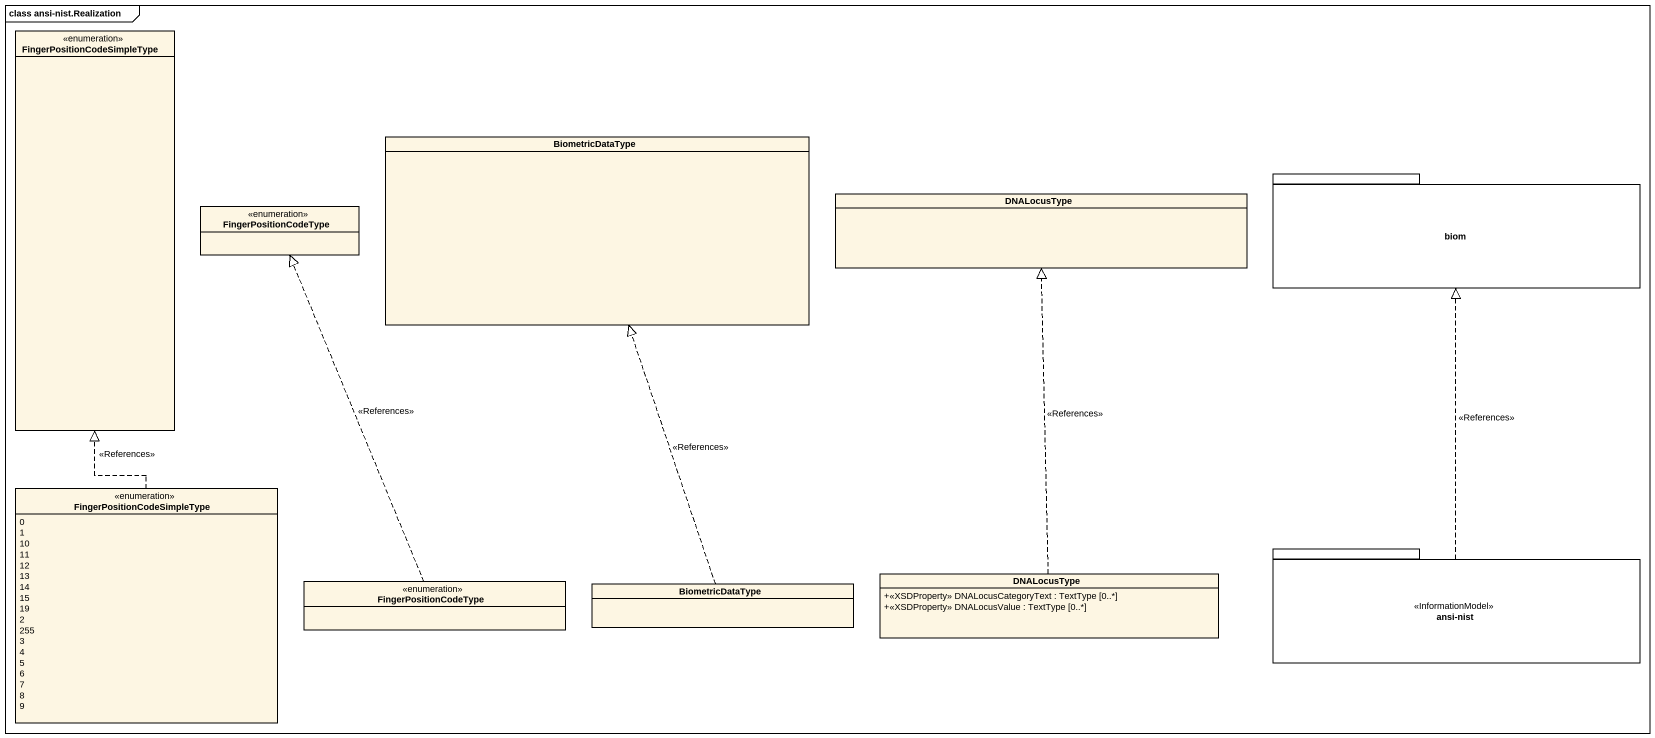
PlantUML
@startuml
mainframe class ansi-nist.Realization
hide circle
hide empty members
skinparam classAttributeIconSize 0
enum FingerPositionCodeSimpleType
class BiometricDataType
class DNALocusType
package biom {
}
enum FingerPositionCodeType
enum "FingerPositionCodeSimpleType" as FingerPositionCodeSimpleType_2 {
  0
  1
  10
  11
  12
  13
  14
  15
  19
  2
  255
  3
  4
  5
  6
  7
  8
  9
}
enum "FingerPositionCodeType" as FingerPositionCodeType_2
class "DNALocusType" as DNALocusType_2 {
  +<<XSDProperty>> DNALocusCategoryText : TextType [0..*]
  +<<XSDProperty>> DNALocusValue : TextType [0..*]
}
package "ansi-nist" as ansi_nist <<InformationModel>> {
}
class "BiometricDataType" as BiometricDataType_2
FingerPositionCodeSimpleType_2 .up.|> FingerPositionCodeSimpleType : <<References>>
FingerPositionCodeType_2 .up.|> FingerPositionCodeType : <<References>>
DNALocusType_2 .up.|> DNALocusType : <<References>>
ansi_nist .up.|> biom : <<References>>
BiometricDataType_2 .up.|> BiometricDataType : <<References>>
@enduml
